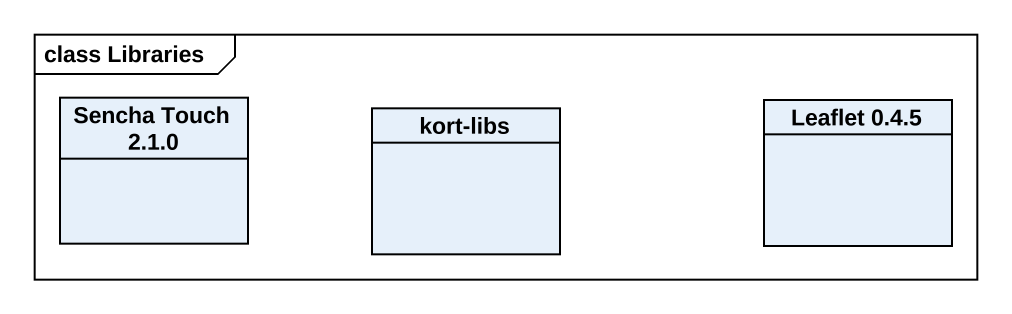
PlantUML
@startuml
mainframe class Libraries
hide circle
hide empty members
class "Sencha Touch 2.1.0" as Sencha_Touch_2_1_0
class "kort-libs" as kort_libs
class "Leaflet 0.4.5" as Leaflet_0_4_5
@enduml
